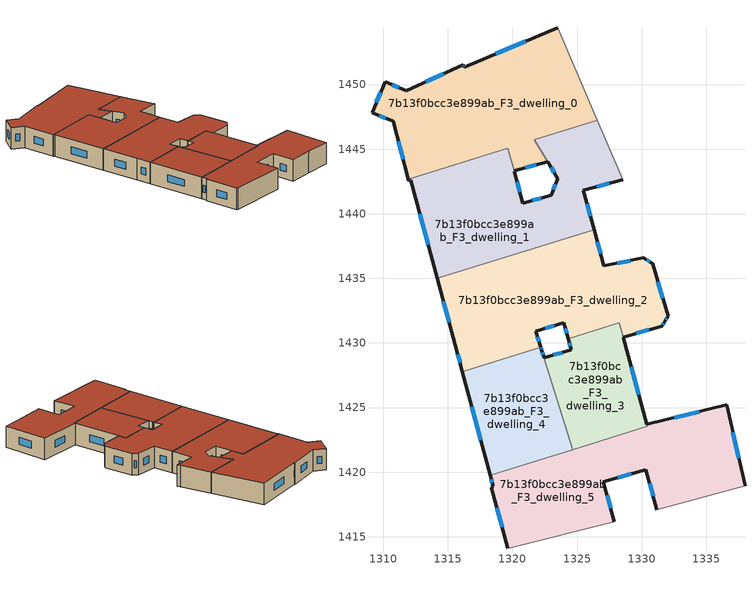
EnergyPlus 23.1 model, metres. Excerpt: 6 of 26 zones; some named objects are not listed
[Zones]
7b13f0bcc3e899ab_F3_dwelling_0
 floor to 7b13f0bcc3e899ab_F2_dwelling_0 (EU_floor_Construction): 1323.49,1454.4 1326.57,1447.24 1321.69,1445.72 1322.71,1444.03 1320.13,1443.31 1319.64,1445.08 1311.94,1442.69 1310.77,1447.15 1309.13,1447.83 1310.15,1450.22 1311.77,1449.54 1316.19,1451.53 1316.27,1451.36 z9
 wall outside (EU_wall_Construction): 1323.49,1454.4 1316.27,1451.36 1316.19,1451.53 1311.77,1449.54 1310.15,1450.22 1309.13,1447.83 1310.77,1447.15 1311.94,1442.69 / 1320.13,1443.31 1322.71,1444.03 z9:12
 wall adiabatic (EU_wall_Construction): 1326.57,1447.24 1323.49,1454.4 z9:12
 wall to 7b13f0bcc3e899ab_F3_dwelling_1 (EU_wall_Construction): 1311.94,1442.69 1319.64,1445.08 1320.13,1443.31 / 1322.71,1444.03 1321.69,1445.72 1326.57,1447.24 z9:12
 window (EU_Window_Construction): 1311.17,1445.63 1311.55,1444.21 / 1309.69,1447.6 1310.21,1447.38 / 1309.8,1449.41 1309.48,1448.64 / 1311.22,1449.77 1310.7,1449.99 / 1314.69,1450.85 1313.27,1450.22 / 1316.24,1451.42 1316.22,1451.47 / 1321.04,1453.36 1318.73,1452.39 / 1321.01,1443.56 1321.83,1443.79 z10.02:10.98
 roof outside (EU_roof_Construction): 1322.71,1444.03 1321.69,1445.72 1326.57,1447.24 1323.49,1454.4 1316.27,1451.36 1316.19,1451.53 1311.77,1449.54 1310.15,1450.22 1309.13,1447.83 1310.77,1447.15 1311.94,1442.69 1319.64,1445.08 1320.13,1443.31 z12
7b13f0bcc3e899ab_F3_dwelling_1
 floor to 7b13f0bcc3e899ab_F2_dwelling_1 (EU_floor_Construction): 1326.57,1447.24 1328.38,1443.02 1328.55,1442.63 1325.49,1441.81 1326.32,1438.78 1314.17,1435 1312.11,1442.58 1311.98,1442.55 1311.94,1442.69 1319.64,1445.08 1320.13,1443.31 1320.81,1440.83 1322.99,1441.42 1323.51,1442.72 1321.69,1445.72 z9
 wall outside (EU_wall_Construction): 1311.94,1442.69 1311.98,1442.55 1312.11,1442.58 1314.17,1435 / 1326.32,1438.78 1325.49,1441.81 1328.55,1442.63 / 1322.72,1444.03 1323.51,1442.72 1322.99,1441.42 1320.81,1440.83 1320.13,1443.31 z9:12
 wall adiabatic (EU_wall_Construction): 1328.55,1442.63 1328.38,1443.02 1326.57,1447.24 z9:12
 wall to 7b13f0bcc3e899ab_F3_dwelling_2 (EU_wall_Construction): 1314.17,1435 1326.32,1438.78 z9:12
 window (EU_Window_Construction): 1320.58,1441.67 1320.36,1442.46 / 1322.25,1441.22 1321.55,1441.03 / 1323.33,1442.28 1323.17,1441.87 / 1326.53,1442.09 1327.51,1442.35 / 1326.04,1439.81 1325.77,1440.78 / 1312.81,1440.01 1313.47,1437.58 / 1322.98,1443.58 1323.24,1443.17 z10.02:10.98
 roof outside (EU_roof_Construction): 1326.32,1438.78 1325.49,1441.81 1328.55,1442.63 1328.38,1443.02 1326.57,1447.24 1321.69,1445.72 1323.51,1442.72 1322.99,1441.42 1320.81,1440.83 1319.64,1445.08 1311.94,1442.69 1311.98,1442.55 1312.11,1442.58 1314.17,1435 z12
7b13f0bcc3e899ab_F3_dwelling_2
 floor to 7b13f0bcc3e899ab_F2_dwelling_2 (EU_floor_Construction): 1330.85,1436.15 1332.04,1432.05 1331.79,1431.67 1331.78,1431.64 1331.56,1431.31 1328.57,1430.46 1328.27,1431.56 1324.32,1430.33 1323.96,1431.56 1321.8,1430.89 1322.19,1429.67 1316.13,1427.78 1315.58,1429.83 1314.17,1435 1326.32,1438.78 1327.08,1435.96 1330.14,1436.6 z9
 wall outside (EU_wall_Construction): 1322.19,1429.67 1321.8,1430.89 1323.96,1431.56 1324.32,1430.33 / 1314.17,1435 1315.58,1429.83 1316.13,1427.78 / 1328.57,1430.46 1331.56,1431.31 1331.78,1431.64 1331.79,1431.67 1332.04,1432.05 1330.85,1436.15 1330.14,1436.6 1327.08,1435.96 1326.32,1438.78 z9:12
 wall to 7b13f0bcc3e899ab_F3_dwelling_3 (EU_wall_Construction): 1324.32,1430.33 1328.27,1431.56 1328.57,1430.46 z9:12
 wall to 7b13f0bcc3e899ab_F3_dwelling_4 (EU_wall_Construction): 1316.13,1427.78 1322.19,1429.67 z9:12
 window (EU_Window_Construction): 1324.08,1431.14 1324.2,1430.75 / 1322.54,1431.12 1323.23,1431.33 / 1322.06,1430.09 1321.94,1430.48 / 1315.77,1429.13 1315.94,1428.48 / 1314.65,1433.24 1315.1,1431.59 / 1326.82,1436.92 1326.58,1437.82 / 1329.1,1436.38 1328.13,1436.18 / 1330.61,1436.3 1330.38,1436.45 / 1331.64,1433.45 1331.26,1434.76 / 1331.88,1431.8 1331.96,1431.92 / 1331.64,1431.43 1331.71,1431.53 / 1329.59,1430.75 1330.54,1431.02 z10.02:10.98
 roof outside (EU_roof_Construction): 1331.56,1431.31 1331.78,1431.64 1331.79,1431.67 1332.04,1432.05 1330.85,1436.15 1330.14,1436.6 1327.08,1435.96 1326.32,1438.78 1314.17,1435 1315.58,1429.83 1316.13,1427.78 1322.19,1429.67 1321.8,1430.89 1323.96,1431.56 1324.32,1430.33 1328.27,1431.56 1328.57,1430.46 z12
7b13f0bcc3e899ab_F3_dwelling_3
 floor to 7b13f0bcc3e899ab_F2_dwelling_3 (EU_floor_Construction): 1328.27,1431.56 1330.41,1423.7 1330.44,1423.54 1324.66,1421.74 1322.25,1429.51 1322.45,1428.88 1324.57,1429.46 1324.32,1430.33 z9
 wall outside (EU_wall_Construction): 1324.32,1430.33 1324.57,1429.46 1322.45,1428.88 1322.25,1429.51 / 1330.41,1423.7 1328.57,1430.46 z9:12
 wall to 7b13f0bcc3e899ab_F3_dwelling_5 (EU_wall_Construction): 1324.66,1421.74 1330.44,1423.54 1330.4,1423.69 z9:12
 wall to 7b13f0bcc3e899ab_F3_dwelling_4 (EU_wall_Construction): 1322.25,1429.51 1324.66,1421.74 z9:12
 window (EU_Window_Construction): 1322.38,1429.09 1322.32,1429.29 / 1323.85,1429.26 1323.17,1429.08 / 1324.4,1430.03 1324.48,1429.76 / 1329.78,1426 1329.19,1428.16 z10.02:10.98
 roof outside (EU_roof_Construction): 1330.44,1423.54 1330.4,1423.69 1328.27,1431.56 1324.32,1430.33 1324.57,1429.46 1322.45,1428.88 1322.25,1429.51 1324.66,1421.74 z12
7b13f0bcc3e899ab_F3_dwelling_4
 floor to 7b13f0bcc3e899ab_F2_dwelling_4 (EU_floor_Construction): 1322.25,1429.51 1324.66,1421.74 1318.28,1419.75 1316.13,1427.78 1322.19,1429.67 z9
 wall outside (EU_wall_Construction): 1322.25,1429.51 1322.19,1429.67 / 1316.13,1427.78 1318.28,1419.75 z9:12
 wall to 7b13f0bcc3e899ab_F3_dwelling_5 (EU_wall_Construction): 1318.28,1419.75 1324.66,1421.74 z9:12
 window (EU_Window_Construction): 1322.23,1429.56 1322.21,1429.61 / 1316.86,1425.05 1317.55,1422.48 z10.02:10.98
 roof outside (EU_roof_Construction): 1324.66,1421.74 1322.25,1429.51 1322.19,1429.67 1316.13,1427.78 1318.28,1419.75 z12
7b13f0bcc3e899ab_F3_dwelling_5
 floor to 7b13f0bcc3e899ab_F2_dwelling_5 (EU_floor_Construction): 1336.57,1425.2 1338,1418.96 1334.45,1417.98 1331.17,1417.08 1330.33,1420.18 1327.04,1419.28 1327.89,1416.17 1319.85,1414.15 1319.62,1414.12 1318.37,1418.84 1318.5,1418.92 1318.28,1419.75 1330.44,1423.54 1330.41,1423.7 z9
 wall outside (EU_wall_Construction): 1327.89,1416.17 1327.04,1419.28 1330.33,1420.18 1331.17,1417.08 / 1318.28,1419.75 1318.5,1418.92 1318.37,1418.84 1319.62,1414.12 / 1338,1418.96 1336.57,1425.2 1330.41,1423.7 z9:12
 wall adiabatic (EU_wall_Construction): 1319.62,1414.12 1319.85,1414.15 1327.89,1416.17 / 1331.17,1417.08 1334.45,1417.98 1338,1418.96 z9:12
 window (EU_Window_Construction): 1327.6,1417.23 1327.33,1418.22 / 1318.79,1417.24 1319.19,1415.72 / 1318.36,1419.47 1318.43,1419.2 / 1334.47,1424.69 1332.5,1424.21 / 1337.51,1421.08 1337.06,1423.08 / 1330.62,1419.13 1330.89,1418.14 / 1328.16,1419.59 1329.21,1419.88 z10.02:10.98
 roof outside (EU_roof_Construction): 1338,1418.96 1336.57,1425.2 1330.41,1423.7 1330.44,1423.54 1318.28,1419.75 1318.5,1418.92 1318.37,1418.84 1319.62,1414.12 1319.85,1414.15 1327.89,1416.17 1327.04,1419.28 1330.33,1420.18 1331.17,1417.08 1334.45,1417.98 z12
[Building]
EU S2 Campaign: North Axis=0; Terrain=City; Solar Distribution=FullExterior
[Site:Location]
Vienna: Latitude=48; Longitude=16.5; Time Zone=1; Elevation=183
[SizingPeriod:WeatherFileDays]
AnnualSizingPeriod: Begin Month=1; Begin Day of Month=1; End Month=12; End Day of Month=31; Day of Week for Start Day=Monday; Use Weather File Daylight Saving Period=No; Use Weather File Rain and Snow Indicators=No
[MATERIAL]
EU_InternalMass_Material: Roughness=MediumRough; Thickness=0.1; Conductivity=1; Density=1800; Specific Heat=900; Thermal Absorptance=0.9; Solar Absorptance=0.7; Visible Absorptance=0.7
[MATERIAL:NOMASS] Roughness=MediumRough; Thermal Absorptance=0.9; Solar Absorptance=0.7; Visible Absorptance=0.7
Name | Thermal Resistance
EU_wall_NoMass | 0.942466
EU_roof_NoMass | 0.551687
EU_floor_NoMass | 0.66527
[WINDOWMATERIAL:SIMPLEGLAZINGSYSTEM]
EU_Window_SimpleGlazing: UFactor=2.03367; Solar Heat Gain Coefficient=0.65; Visible Transmittance=0.65
[CONSTRUCTION]
EU_wall_Construction: EU_wall_NoMass
EU_roof_Construction: EU_roof_NoMass
EU_floor_Construction: EU_floor_NoMass
EU_Window_Construction: EU_Window_SimpleGlazing
EU_InternalMass_Construction: EU_InternalMass_Material
[ZONE] Type=1; Multiplier=1; Ceiling Height=autocalculate; Floor Area=autocalculate; Part of Total Floor Area=Yes
Name | Volume
7b13f0bcc3e899ab_F3_dwelling_0 | 338.561
7b13f0bcc3e899ab_F3_dwelling_1 | 311.443
7b13f0bcc3e899ab_F3_dwelling_2 | 337.794
7b13f0bcc3e899ab_F3_dwelling_3 | 148.874
7b13f0bcc3e899ab_F3_dwelling_4 | 162.492
7b13f0bcc3e899ab_F3_dwelling_5 | 325.775
[INTERNALMASS] Construction=EU_InternalMass_Construction
Name | Zone or ZoneList | Surface Area
7b13f0bcc3e899ab_F3_dwelling_0_EU_InternalMass | 7b13f0bcc3e899ab_F3_dwelling_0 | 112.853
7b13f0bcc3e899ab_F3_dwelling_1_EU_InternalMass | 7b13f0bcc3e899ab_F3_dwelling_1 | 103.815
7b13f0bcc3e899ab_F3_dwelling_2_EU_InternalMass | 7b13f0bcc3e899ab_F3_dwelling_2 | 112.598
7b13f0bcc3e899ab_F3_dwelling_3_EU_InternalMass | 7b13f0bcc3e899ab_F3_dwelling_3 | 49.6536
7b13f0bcc3e899ab_F3_dwelling_4_EU_InternalMass | 7b13f0bcc3e899ab_F3_dwelling_4 | 54.1641
7b13f0bcc3e899ab_F3_dwelling_5_EU_InternalMass | 7b13f0bcc3e899ab_F3_dwelling_5 | 108.591
[OTHEREQUIPMENT] Fuel Type=Electricity; Design Level Calculation Method=Watts/Area; Power per Zone Floor Area=1; Fraction Latent=0; Fraction Radiant=0; Fraction Lost=0; Carbon Dioxide Generation Rate=0; EndUse Subcategory=EU_Step8_InternalGains
Name | Zone or ZoneList or Space or SpaceList | Schedule
EU_Step8_InternalGain_7b13f0bcc3e899ab_F3_dwelling_0_f000 | 7b13f0bcc3e899ab_F3_dwelling_0 | EU_Step8_GainSchedule_7b13f0bcc3e899ab_F3_dwelling_0_f000
EU_Step8_InternalGain_7b13f0bcc3e899ab_F3_dwelling_1_f000 | 7b13f0bcc3e899ab_F3_dwelling_1 | EU_Step8_GainSchedule_7b13f0bcc3e899ab_F3_dwelling_1_f000
EU_Step8_InternalGain_7b13f0bcc3e899ab_F3_dwelling_2_f000 | 7b13f0bcc3e899ab_F3_dwelling_2 | EU_Step8_GainSchedule_7b13f0bcc3e899ab_F3_dwelling_2_f000
EU_Step8_InternalGain_7b13f0bcc3e899ab_F3_dwelling_3_f000 | 7b13f0bcc3e899ab_F3_dwelling_3 | EU_Step8_GainSchedule_7b13f0bcc3e899ab_F3_dwelling_3_f000
EU_Step8_InternalGain_7b13f0bcc3e899ab_F3_dwelling_4_f000 | 7b13f0bcc3e899ab_F3_dwelling_4 | EU_Step8_GainSchedule_7b13f0bcc3e899ab_F3_dwelling_4_f000
EU_Step8_InternalGain_7b13f0bcc3e899ab_F3_dwelling_5_f000 | 7b13f0bcc3e899ab_F3_dwelling_5 | EU_Step8_GainSchedule_7b13f0bcc3e899ab_F3_dwelling_5_f000
[ZONEVENTILATION:DESIGNFLOWRATE] Schedule=EU_AlwaysOn; Design Flow Rate Calculation Method=AirChanges/Hour; Air Changes per Hour=0.530523; Ventilation Type=Natural; Fan Pressure Rise=0; Fan Total Efficiency=1; Constant Term Coefficient=1; Temperature Term Coefficient=0; Velocity Term Coefficient=0; Velocity Squared Term Coefficient=0; Minimum Indoor Temperature=-100; Maximum Indoor Temperature=100; Delta Temperature=-100; Minimum Outdoor Temperature=-100; Maximum Outdoor Temperature=100; Maximum Wind Speed=40
Name | Zone or ZoneList or Space or SpaceList
EU_ConstantAir_7b13f0bcc3e899ab_F3_dwelling_0 | 7b13f0bcc3e899ab_F3_dwelling_0
EU_ConstantAir_7b13f0bcc3e899ab_F3_dwelling_1 | 7b13f0bcc3e899ab_F3_dwelling_1
EU_ConstantAir_7b13f0bcc3e899ab_F3_dwelling_2 | 7b13f0bcc3e899ab_F3_dwelling_2
EU_ConstantAir_7b13f0bcc3e899ab_F3_dwelling_3 | 7b13f0bcc3e899ab_F3_dwelling_3
EU_ConstantAir_7b13f0bcc3e899ab_F3_dwelling_4 | 7b13f0bcc3e899ab_F3_dwelling_4
EU_ConstantAir_7b13f0bcc3e899ab_F3_dwelling_5 | 7b13f0bcc3e899ab_F3_dwelling_5
[HVACTEMPLATE:ZONE:IDEALLOADSAIRSYSTEM] System Availability Schedule=EU_AlwaysOn; Maximum Heating Supply Air Temperature=50; Minimum Cooling Supply Air Temperature=13; Maximum Heating Supply Air Humidity Ratio=0.0156; Minimum Cooling Supply Air Humidity Ratio=0.0077; Heating Limit=NoLimit; Cooling Limit=NoLimit; Heating Availability Schedule=EU_AlwaysOn; Cooling Availability Schedule=EU_CoolingOff; Dehumidification Control Type=ConstantSensibleHeatRatio; Cooling Sensible Heat Ratio=0.7; Dehumidification Setpoint=60; Humidification Control Type=None; Humidification Setpoint=30; Outdoor Air Method=None; Outdoor Air Flow Rate per Person=0.00944; Outdoor Air Flow Rate per Zone Floor Area=0; Outdoor Air Flow Rate per Zone=0; Demand Controlled Ventilation Type=None; Outdoor Air Economizer Type=NoEconomizer; Heat Recovery Type=None; Sensible Heat Recovery Effectiveness=0.7; Latent Heat Recovery Effectiveness=0.65
Name | Template Thermostat
7b13f0bcc3e899ab_F3_dwelling_0 | EU_HeatOnly_7b13f0bcc3e899ab_F3_dwelling_0
7b13f0bcc3e899ab_F3_dwelling_1 | EU_HeatOnly_7b13f0bcc3e899ab_F3_dwelling_1
7b13f0bcc3e899ab_F3_dwelling_2 | EU_HeatOnly_7b13f0bcc3e899ab_F3_dwelling_2
7b13f0bcc3e899ab_F3_dwelling_3 | EU_HeatOnly_7b13f0bcc3e899ab_F3_dwelling_3
7b13f0bcc3e899ab_F3_dwelling_4 | EU_HeatOnly_7b13f0bcc3e899ab_F3_dwelling_4
7b13f0bcc3e899ab_F3_dwelling_5 | EU_HeatOnly_7b13f0bcc3e899ab_F3_dwelling_5
[SIZING:ZONE] Zone Cooling Design Supply Air Temperature Input Method=SupplyAirTemperature; Zone Cooling Design Supply Air Temperature=13; Zone Heating Design Supply Air Temperature Input Method=SupplyAirTemperature; Zone Heating Design Supply Air Temperature=50; Zone Cooling Design Supply Air Humidity Ratio=0.008; Zone Heating Design Supply Air Humidity Ratio=0.008; Cooling Design Air Flow Method=DesignDay; Cooling Design Air Flow Rate=0; Cooling Minimum Air Flow per Zone Floor Area=0.000762; Cooling Minimum Air Flow=0; Cooling Minimum Air Flow Fraction=0.2; Heating Design Air Flow Method=DesignDay; Heating Design Air Flow Rate=0; Heating Maximum Air Flow per Zone Floor Area=0.002032; Heating Maximum Air Flow=0.141576; Heating Maximum Air Flow Fraction=0.3; Account for Dedicated Outdoor Air System=No; Dedicated Outdoor Air System Control Strategy=NeutralSupplyAir; Dedicated Outdoor Air Low Setpoint Temperature for Design=autosize; Dedicated Outdoor Air High Setpoint Temperature for Design=autosize; Zone Load Sizing Method=Sensible Load Only No Latent Load; Zone Latent Cooling Design Supply Air Humidity Ratio Input Method=HumidityRatioDifference; Zone Cooling Design Supply Air Humidity Ratio Difference=0.005; Zone Latent Heating Design Supply Air Humidity Ratio Input Method=HumidityRatioDifference; Zone Humidification Design Supply Air Humidity Ratio Difference=0.005
7b13f0bcc3e899ab_F3_dwelling_0; 7b13f0bcc3e899ab_F3_dwelling_1; 7b13f0bcc3e899ab_F3_dwelling_2; 7b13f0bcc3e899ab_F3_dwelling_3; 7b13f0bcc3e899ab_F3_dwelling_4; 7b13f0bcc3e899ab_F3_dwelling_5
[SCHEDULE:CONSTANT]
Name | Hourly Value
EU_AlwaysOn | 1
EU_CoolingOff | 0
[SCHEDULE:FILE] Column Number=1; Rows to Skip at Top=0; Number of Hours of Data=8760; Column Separator=Comma; Interpolate to Timestep=No; Minutes per Item=60; Adjust Schedule for Daylight Savings=Yes
Name | File
EU_Step8_GainSchedule_7b13f0bcc3e899ab_F3_dwelling_0_f000 | ../../schedules/7b13f0bcc3e899ab/7b13f0bcc3e899ab_F3_dwelling_0_f000_gain.csv
EU_Step8_GainSchedule_7b13f0bcc3e899ab_F3_dwelling_1_f000 | ../../schedules/7b13f0bcc3e899ab/7b13f0bcc3e899ab_F3_dwelling_1_f000_gain.csv
EU_Step8_GainSchedule_7b13f0bcc3e899ab_F3_dwelling_2_f000 | ../../schedules/7b13f0bcc3e899ab/7b13f0bcc3e899ab_F3_dwelling_2_f000_gain.csv
EU_Step8_GainSchedule_7b13f0bcc3e899ab_F3_dwelling_3_f000 | ../../schedules/7b13f0bcc3e899ab/7b13f0bcc3e899ab_F3_dwelling_3_f000_gain.csv
EU_Step8_GainSchedule_7b13f0bcc3e899ab_F3_dwelling_4_f000 | ../../schedules/7b13f0bcc3e899ab/7b13f0bcc3e899ab_F3_dwelling_4_f000_gain.csv
EU_Step8_GainSchedule_7b13f0bcc3e899ab_F3_dwelling_5_f000 | ../../schedules/7b13f0bcc3e899ab/7b13f0bcc3e899ab_F3_dwelling_5_f000_gain.csv
